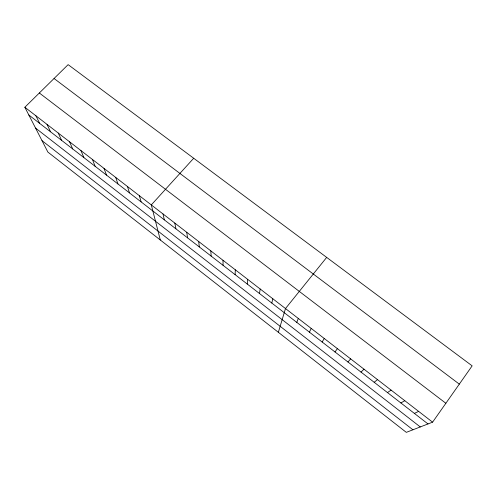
<?xml version="1.0" encoding="UTF-8"?>
<svg xmlns="http://www.w3.org/2000/svg" width="497" height="497" viewBox="0 0 497 497"><rect width="100%" height="100%" fill="white"/><g stroke="black" fill="none" stroke-linecap="round" stroke-linejoin="round"><path stroke-width="0.75" d="M235.124 274.661L235.292 269.784M247.257 284.054L247.686 279.351M259.49 293.516L260.186 289.005M271.816 303.058L272.785 298.74M278.351 332.307L285.489 308.55L326.678 257.396M296.784 322.379L298.299 318.447M309.414 332.164L311.221 328.424M322.155 342.023L324.249 338.488M432.595 422.164L472.15 365.854L68.132 64.641L24.85 107.253L47.886 152.094L406.31 432.359L432.595 422.164L24.85 107.253M335.003 351.963L337.395 348.639M347.956 361.99L350.646 358.871M193.7 158.257L151.305 204.913L160.307 240.001M361.015 372.098L364.009 369.196M374.185 382.292L377.49 379.609M387.474 392.574L391.089 390.108M400.868 402.943L404.806 400.7M414.374 413.398L418.642 411.386M54.055 78.501L459.309 384.131M39.338 92.989L445.865 403.278M28.82 114.981L428.004 423.947M35.548 128.071L420.282 426.942M42.015 140.663L412.926 429.793M35.89 115.776L39.661 123.374M47.022 124.374L50.588 131.829M58.236 133.034L61.597 140.347M69.549 141.769L72.692 148.938M80.943 150.572L83.875 157.592M92.436 159.45L95.144 166.315M104.016 168.396L106.507 175.112M115.695 177.417L117.957 183.971M127.468 186.505L129.5 192.904M139.34 195.675L141.136 201.912M163.016 213.958L164.339 219.873M174.82 223.078L175.907 228.825M186.717 232.267L187.562 237.846M198.713 241.53L199.309 246.941M210.809 250.873L211.157 256.11M222.998 260.285L223.091 265.348"/></g></svg>
